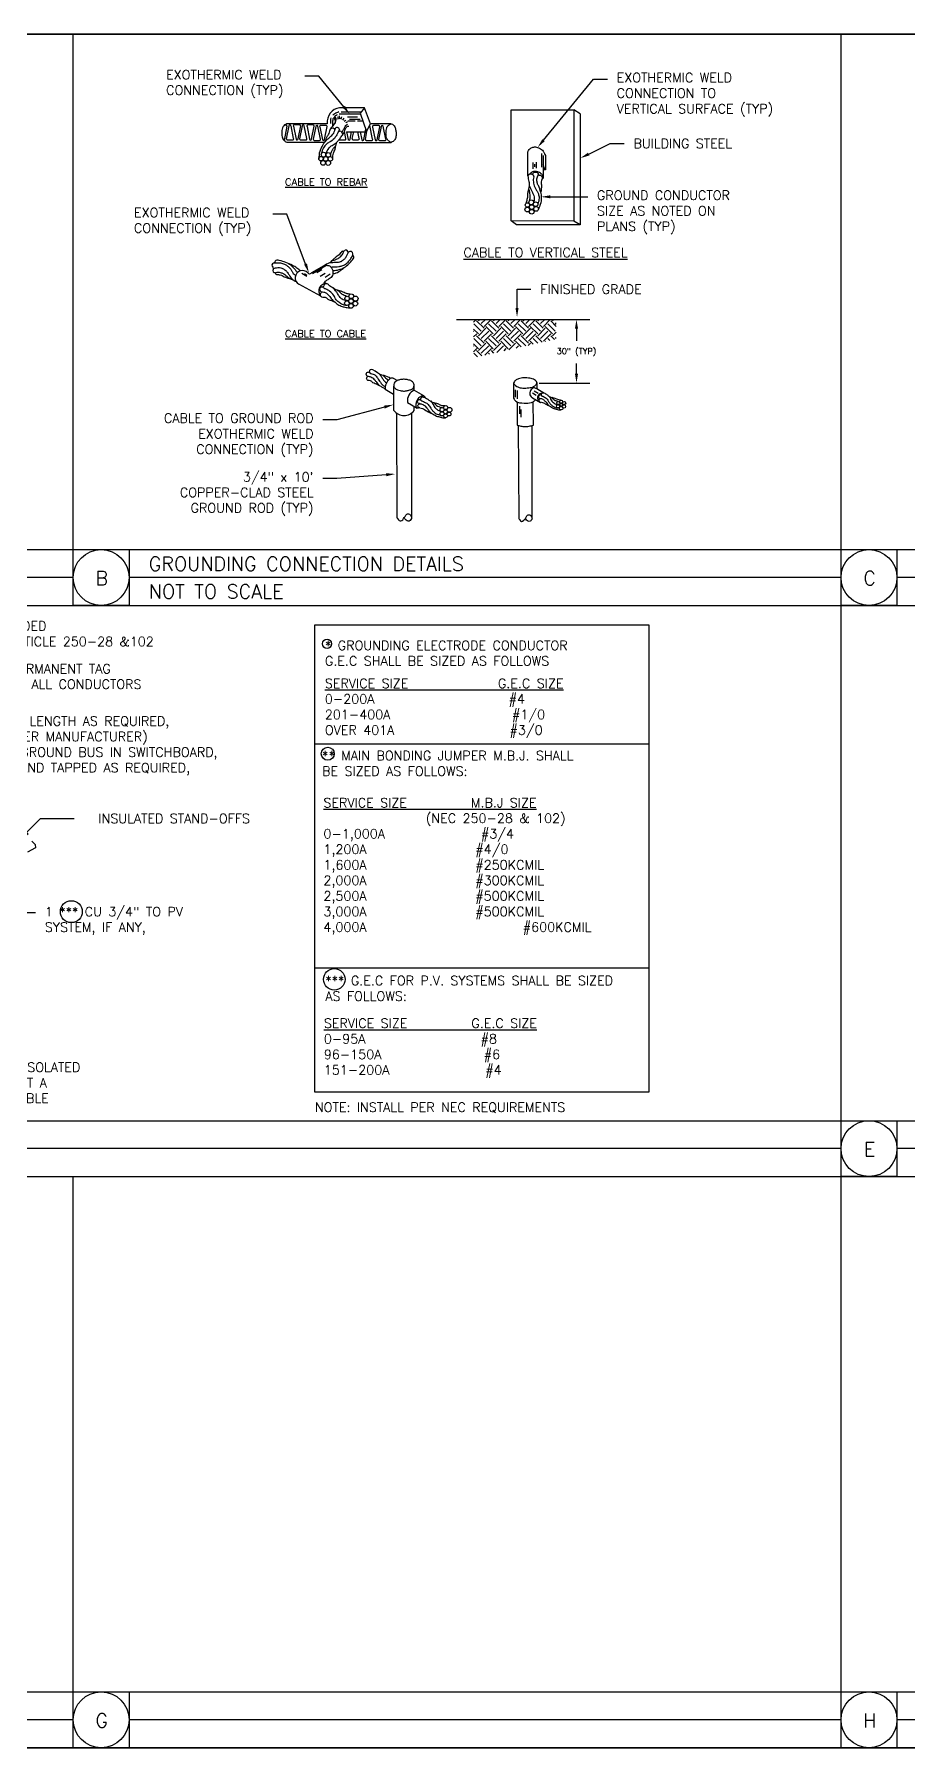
# Model space of a CAD drawing. Header units: inches. Extents: x -6 to 441, y 0 to 338.
# Drawn here: x 241.36 to 253.08, y 69.56 to 92.56 of the extents above; entities that cross this region are included whole.
import ezdxf
from ezdxf import colors
from ezdxf.entities.mleader import LeaderData, LeaderLine
from ezdxf.math import Vec2, Vec3

# ---------------------------------------------------------------- set-up
doc = ezdxf.new("R2010")
doc.units = ezdxf.units.IN
doc.header["$MEASUREMENT"] = 0
doc.layers.get('Defpoints').update_dxf_attribs({"color": 6})
doc.styles.add('Roman', font='romans.shx', dxfattribs={"height": 0.125})
doc.styles.add('Roman-A', font='romans.shx', dxfattribs={"height": 0.125})
doc.styles.get("Standard").update_dxf_attribs({"font": 'romans.shx'})
doc.dimstyles.new('HES Arch', dxfattribs={"dimtxt": 0.18, "dimasz": 0.18, "dimexe": 0.18, "dimexo": 0.0625, "dimgap": 0.09, "dimtad": 0, "dimtih": 1, "dimtoh": 1, "dimdec": 0, "dimzin": 0, "dimdsep": 46, "dimlunit": 4, "dimtxsty": 'Standard', "dimcen": 0.09, "dimadec": 0, "dimazin": 0, "dimtfac": 1, "dimtdec": 0, "dimtofl": 0, "dimtmove": 0, "dimatfit": 3, "dimfxl": 1, "dimtolj": 1, "dimtzin": 0, "dimarcsym": 0})

# ---------------------------------------------------------------- blocks, each defined once
blk = doc.blocks.new('*U34')
blk.add_lwpolyline([(0, 0.75), (0.75, 0.75), (0.75, 0), (0, 0)], close=True)
blk.add_circle((0.375, 0.375), 0.375)
at = {"insert": (0.383, 0.366), "char_height": 0.188, "width": 0.46087, "attachment_point": 5, "style": 'Roman-A'}
blk.add_mtext('G', dxfattribs=at)
blk = doc.blocks.new('*U35')
blk.add_lwpolyline([(0, 0.75), (0.75, 0.75), (0.75, 0), (0, 0)], close=True)
blk.add_circle((0.375, 0.375), 0.375)
at = {"insert": (0.383, 0.366), "char_height": 0.188, "width": 0.46087, "attachment_point": 5, "style": 'Roman-A'}
blk.add_mtext('H', dxfattribs=at)
blk = doc.blocks.new('*U32')
blk.add_lwpolyline([(0, 0.75), (0.75, 0.75), (0.75, 0), (0, 0)], close=True)
blk.add_circle((0.375, 0.375), 0.375)
at = {"insert": (0.383, 0.366), "char_height": 0.188, "width": 0.46087, "attachment_point": 5, "style": 'Roman-A'}
blk.add_mtext('E', dxfattribs=at)
blk = doc.blocks.new('*U29')
blk.add_lwpolyline([(0, 0.75), (0.75, 0.75), (0.75, 0), (0, 0)], close=True)
blk.add_circle((0.375, 0.375), 0.375)
at = {"insert": (0.383, 0.366), "char_height": 0.188, "width": 0.46087, "attachment_point": 5, "style": 'Roman-A'}
blk.add_mtext('B', dxfattribs=at)
blk = doc.blocks.new('*U30')
blk.add_lwpolyline([(0, 0.75), (0.75, 0.75), (0.75, 0), (0, 0)], close=True)
blk.add_circle((0.375, 0.375), 0.375)
at = {"insert": (0.383, 0.366), "char_height": 0.188, "width": 0.46087, "attachment_point": 5, "style": 'Roman-A'}
blk.add_mtext('C', dxfattribs=at)
blk = doc.blocks.new('*D42')
at = {"color": 0, "lineweight": -2, "transparency": 16777216}
for p, q in [((6.651, 3.838), (6.934, 3.838)), ((6.754, 3.713), (6.754, 3.551)), ((6.754, 3.11), (6.754, 3.249)), ((6.514, 2.985), (6.934, 2.985))]:
    blk.add_line(p, q, dxfattribs=at)
at = {"color": 0, "transparency": 16777216}
for points in [[(6.733, 3.713), (6.775, 3.713), (6.754, 3.838)], [(6.733, 3.11), (6.775, 3.11), (6.754, 2.985)]]:
    blk.add_solid(points, dxfattribs=at)
at = {"layer": 'Defpoints', "color": 0, "transparency": 16777216}
for p in [(6.589, 3.838), (6.451, 2.985), (6.754, 2.985)]:
    blk.add_point(p, dxfattribs=at)
at = {"color": 0, "transparency": 16777216, "insert": (6.754, 3.4), "char_height": 0.18, "attachment_point": 5}
blk.add_mtext('\\A1;{\\Fromans|c0;\\H0.44444x;30" (TYP)}', dxfattribs=at)
blk = doc.blocks.new('*U41')
h = blk.add_hatch()
h.set_pattern_fill('EARTH', color=256, scale=0.562477, angle=45)
h.set_pattern_definition([(45, (5.37403, 3.32472), (0, 0.198866), [0.14062, -0.14062]), (45, (5.33674, 3.362), (0, 0.198866), [0.14062, -0.14062]), (45, (5.29946, 3.39929), (0, 0.198866), [0.14062, -0.14062]), (135, (5.29946, 3.42415), (-0.198866, 1e-17), [0.14062, -0.14062]), (135, (5.33674, 3.46144), (-0.198866, 1e-17), [0.14062, -0.14062]), (135, (5.37403, 3.49872), (-0.198866, 1e-17), [0.14062, -0.14062])])
h.paths.add_polyline_path([(6.482, 3.838), (5.374, 3.838), (5.374, 3.325), (6.482, 3.576)])
for p, q in [((3.911, 6.681), (3.575, 6.681)), ((3.911, 6.681), (3.849, 6.606)), ((3.991, 6.463), (3.911, 6.681)), ((2.841, 6.449), (2.856, 6.449)), ((3.41, 6.466), (2.866, 6.466)), ((3.041, 6.452), (2.968, 6.452)), ((3.224, 6.449), (3.15, 6.449)), ((3.395, 6.443), (3.321, 6.443)), ((3.568, 6.597), (3.852, 6.597)), ((3.594, 6.626), (3.864, 6.625)), ((3.682, 6.558), (3.814, 6.558)), ((3.686, 6.504), (3.783, 6.504)), ((3.707, 6.527), (3.849, 6.527)), ((3.814, 6.504), (3.886, 6.504)), ((3.849, 6.606), (3.938, 6.362)), ((3.938, 6.362), (3.991, 6.463)), ((4.018, 6.26), (3.98, 6.442)), ((4.267, 6.463), (3.991, 6.463)), ((4.103, 6.441), (4.029, 6.441)), ((5.878, 5.162), (5.878, 6.653)), ((5.878, 6.653), (6.718, 6.653)), ((6.718, 6.653), (6.718, 5.158)), ((6.805, 6.597), (6.718, 6.653)), ((6.805, 6.597), (6.805, 5.109)), ((2.869, 6.434), (2.831, 6.24)), ((2.896, 6.437), (2.86, 6.263)), ((2.865, 6.219), (3.375, 6.218)), ((2.872, 6.248), (2.945, 6.248)), ((2.958, 6.267), (2.923, 6.439)), ((2.955, 6.432), (2.99, 6.261)), ((3.017, 6.262), (3.053, 6.436)), ((3.072, 6.437), (3.037, 6.263)), ((3.048, 6.248), (3.122, 6.248)), ((3.135, 6.267), (3.099, 6.439)), ((3.138, 6.429), (3.173, 6.258)), ((3.2, 6.259), (3.235, 6.433)), ((3.256, 6.431), (3.22, 6.257)), ((3.232, 6.242), (3.306, 6.242)), ((3.318, 6.261), (3.283, 6.433)), ((3.309, 6.423), (3.344, 6.252)), ((3.371, 6.253), (3.407, 6.428)), ((3.567, 6.25), (3.646, 6.25)), ((3.569, 6.216), (4.269, 6.216)), ((3.659, 6.269), (3.639, 6.363)), ((3.667, 6.357), (3.688, 6.256)), ((3.667, 6.357), (3.929, 6.357)), ((3.715, 6.258), (3.735, 6.357)), ((3.76, 6.357), (3.741, 6.266)), ((3.753, 6.251), (3.826, 6.251)), ((3.839, 6.27), (3.821, 6.357)), ((3.85, 6.357), (3.872, 6.252)), ((3.899, 6.253), (3.927, 6.391)), ((3.938, 6.362), (3.92, 6.256)), ((3.931, 6.241), (4.005, 6.241)), ((4.017, 6.422), (4.052, 6.25)), ((4.079, 6.252), (4.114, 6.426)), ((4.134, 6.43), (4.099, 6.256)), ((4.11, 6.241), (4.184, 6.241)), ((4.197, 6.26), (4.161, 6.432)), ((6.102, 5.768), (6.102, 6.091)), ((6.284, 6.066), (6.284, 5.882)), ((6.308, 6.039), (6.308, 5.76)), ((6.337, 6.041), (6.337, 5.845)), ((6.168, 5.944), (6.168, 5.86)), ((6.192, 5.925), (6.192, 5.888)), ((6.217, 5.868), (6.217, 5.949)), ((6.337, 5.845), (6.308, 5.845)), ((6.718, 5.158), (5.878, 5.162)), ((5.947, 5.109), (5.878, 5.162)), ((6.805, 5.109), (5.947, 5.109)), ((6.805, 5.109), (6.718, 5.159)), ((3.069, 4.459), (3.134, 4.418)), ((3.103, 4.455), (3.135, 4.432)), ((3.201, 4.467), (3.369, 4.565)), ((3.212, 4.456), (3.342, 4.531)), ((3.269, 4.469), (3.336, 4.509)), ((3.316, 4.422), (3.383, 4.461)), ((3.342, 4.531), (3.405, 4.566)), ((3.38, 4.408), (3.45, 4.45)), ((3.321, 4.153), (3.026, 4.312)), ((6.475, 3.782), (6.459, 3.765)), ((4.296, 3.052), (4.352, 3.02)), ((6.22, 2.991), (6.22, 2.91)), ((4.185, 2.905), (4.3, 2.838)), ((4.302, 2.616), (4.302, 2.944)), ((4.577, 2.889), (4.574, 2.969)), ((4.577, 2.889), (4.702, 2.817)), ((5.909, 2.985), (5.909, 2.781)), ((5.932, 2.893), (5.932, 2.794)), ((5.958, 2.887), (5.958, 2.773)), ((6.165, 2.852), (6.214, 2.824)), ((6.165, 2.787), (6.273, 2.725)), ((6.187, 2.88), (6.238, 2.85)), ((6.22, 2.91), (6.317, 2.853)), ((6.251, 2.985), (6.651, 2.985)), ((4.339, 2.582), (4.343, 1.183)), ((4.487, 2.725), (4.617, 2.65)), ((4.539, 2.58), (4.541, 1.189)), ((4.577, 2.615), (4.575, 2.674)), ((5.957, 2.733), (5.959, 2.421)), ((5.988, 2.677), (5.987, 2.57)), ((6.008, 2.631), (6.008, 2.529)), ((6.176, 2.42), (6.174, 2.734)), ((5.972, 2.416), (5.978, 1.182)), ((6.154, 2.414), (6.155, 1.188))]:
    blk.add_line(p, q)
at = {"linetype": 'Continuous', "lineweight": -3}
blk.add_line((5.144, 3.838), (6.652, 3.838), dxfattribs=at)
for centre, radius in [((3.326, 5.997), 0.031), ((3.36, 6.051), 0.0317), ((3.388, 5.993), 0.0315), ((3.423, 6.047), 0.0307), ((3.451, 5.995), 0.0295), ((3.354, 5.94), 0.0311), ((3.422, 5.939), 0.0317), ((6.093, 5.313), 0.031), ((6.096, 5.375), 0.0295), ((6.146, 5.411), 0.0317), ((6.153, 5.348), 0.0315), ((6.153, 5.285), 0.0311), ((6.205, 5.386), 0.0307), ((6.212, 5.323), 0.0317), ((3.676, 4.12), 0.0295), ((3.731, 4.15), 0.0317), ((3.788, 4.118), 0.0341), ((3.674, 4.058), 0.031), ((3.728, 4.02), 0.0311), ((3.729, 4.086), 0.0315), ((3.786, 4.051), 0.0317), ((4.949, 2.572), 0.0274), ((4.95, 2.628), 0.0271), ((4.996, 2.599), 0.0268), ((4.999, 2.656), 0.0274), ((4.997, 2.545), 0.0262), ((5.05, 2.626), 0.032), ((5.044, 2.569), 0.0253), ((6.507, 2.674), 0.0231), ((6.509, 2.718), 0.021), ((6.548, 2.648), 0.0229), ((6.548, 2.735), 0.0215), ((6.548, 2.693), 0.0206), ((6.586, 2.67), 0.0227), ((6.588, 2.717), 0.0224)]:
    blk.add_circle(centre, radius)
for centre, radius, start, end in [((3.605, 6.487), 0.196, 98.8058, 186.1747), ((2.856, 6.436), 0.0129, 350, 90), ((2.909, 6.436), 0.0138, 11.6517, 174.8203), ((2.968, 6.438), 0.014, 90, 203.2568), ((3.037, 6.437), 0.0154, 358.241, 74.7562), ((3.086, 6.436), 0.0138, 11.6517, 174.8203), ((3.15, 6.435), 0.014, 90, 203.2568), ((3.22, 6.434), 0.0154, 358.241, 74.7562), ((3.269, 6.43), 0.0138, 11.6517, 174.8203), ((3.321, 6.429), 0.014, 90, 203.2568), ((3.391, 6.428), 0.0154, 358.241, 74.7562), ((4.029, 6.427), 0.014, 90, 203.2568), ((4.099, 6.427), 0.0154, 358.241, 74.7562), ((4.148, 6.429), 0.0138, 11.6517, 174.8203), ((2.876, 6.263), 0.0154, 178.241, 254.7562), ((2.945, 6.262), 0.014, 270, 23.2568), ((3.004, 6.263), 0.0138, 191.6517, 354.8203), ((3.052, 6.263), 0.0154, 178.241, 254.7562), ((3.122, 6.262), 0.014, 270, 23.2568), ((3.186, 6.26), 0.0138, 191.6517, 354.8203), ((3.236, 6.257), 0.0154, 178.241, 254.7562), ((3.306, 6.256), 0.014, 270, 23.2568), ((3.358, 6.255), 0.0138, 191.6517, 354.8203), ((3.646, 6.264), 0.014, 270, 23.2568), ((3.701, 6.259), 0.0138, 191.6517, 354.8203), ((3.757, 6.266), 0.0154, 178.241, 254.7562), ((3.826, 6.265), 0.014, 270, 23.2568), ((3.886, 6.254), 0.0138, 191.6517, 354.8203), ((3.936, 6.255), 0.0154, 178.241, 254.7562), ((4.005, 6.254), 0.014, 270, 23.2568), ((4.065, 6.253), 0.0138, 191.6517, 354.8203), ((4.114, 6.255), 0.0154, 178.241, 254.7562), ((4.184, 6.254), 0.014, 270, 23.2568), ((3.077, 4.397), 0.0992, 42.9484, 239.0042), ((3.394, 4.22), 0.0992, 81.8341, 222.238), ((4.631, 2.753), 0.146, 111.502, 190.802), ((4.44, 2.726), 0.176, 218.6824, 321.1366)]:
    blk.add_arc(centre, radius, start, end)
for points in [[(2.866, 6.466), (2.816, 6.428), (2.8, 6.358), (2.803, 6.289), (2.83, 6.241), (2.865, 6.219)], [(3.455, 6.398), (3.489, 6.44), (3.508, 6.466), (3.523, 6.499), (3.524, 6.546), (3.514, 6.566), (3.532, 6.582), (3.545, 6.588)], [(3.459, 6.467), (3.456, 6.511), (3.463, 6.547)], [(3.486, 6.582), (3.512, 6.605), (3.564, 6.628)], [(3.486, 6.435), (3.486, 6.494), (3.487, 6.52), (3.5, 6.548), (3.517, 6.572), (3.516, 6.574)], [(3.502, 6.543), (3.51, 6.518), (3.511, 6.471), (3.508, 6.473)], [(3.547, 6.564), (3.551, 6.54), (3.549, 6.523)], [(3.568, 6.573), (3.572, 6.55), (3.57, 6.528)], [(3.599, 6.557), (3.589, 6.526)], [(3.608, 6.353), (3.627, 6.387), (3.643, 6.412), (3.657, 6.444), (3.683, 6.459)], [(3.63, 6.541), (3.615, 6.514)], [(3.66, 6.515), (3.638, 6.496)], [(3.682, 6.486), (3.668, 6.484), (3.657, 6.476)], [(4.269, 6.216), (4.311, 6.245), (4.331, 6.294), (4.333, 6.352), (4.324, 6.4), (4.298, 6.448), (4.268, 6.463), (4.23, 6.444), (4.207, 6.409), (4.2, 6.373), (4.198, 6.317), (4.206, 6.276), (4.23, 6.237), (4.269, 6.216)], [(3.375, 6.218), (3.351, 6.183), (3.329, 6.142), (3.309, 6.094), (3.295, 5.997)], [(3.572, 6.387), (3.543, 6.328), (3.517, 6.284), (3.458, 6.229), (3.414, 6.204), (3.379, 6.171), (3.342, 6.107), (3.332, 6.065)], [(3.375, 6.218), (3.419, 6.263), (3.459, 6.297), (3.504, 6.356), (3.512, 6.395)], [(3.377, 6.22), (3.393, 6.261), (3.407, 6.293), (3.433, 6.334), (3.446, 6.37), (3.453, 6.396), (3.47, 6.408), (3.502, 6.404), (3.509, 6.385)], [(3.392, 6.055), (3.434, 6.141), (3.475, 6.175), (3.529, 6.21), (3.558, 6.239), (3.589, 6.28), (3.621, 6.326), (3.639, 6.363)], [(3.453, 6.047), (3.483, 6.123), (3.508, 6.153), (3.53, 6.183), (3.535, 6.215)], [(3.572, 6.387), (3.564, 6.406), (3.548, 6.415), (3.533, 6.414), (3.517, 6.403), (3.512, 6.395)], [(3.62, 6.323), (3.607, 6.354), (3.582, 6.367), (3.557, 6.354)], [(3.639, 6.363), (3.656, 6.398), (3.677, 6.428), (3.699, 6.434)], [(3.481, 5.995), (3.493, 6.071), (3.514, 6.124), (3.524, 6.171)], [(6.102, 6.091), (6.121, 6.119), (6.157, 6.146), (6.203, 6.154), (6.257, 6.137), (6.306, 6.098), (6.325, 6.066), (6.337, 6.041)], [(6.102, 5.768), (6.107, 5.725), (6.116, 5.69), (6.118, 5.631), (6.111, 5.59), (6.101, 5.555), (6.098, 5.502), (6.089, 5.447), (6.074, 5.395)], [(6.308, 5.76), (6.28, 5.795), (6.233, 5.822), (6.175, 5.823), (6.135, 5.801), (6.102, 5.768)], [(6.102, 5.768), (6.127, 5.794), (6.161, 5.788), (6.179, 5.767), (6.176, 5.735), (6.174, 5.704), (6.179, 5.667), (6.188, 5.632), (6.203, 5.597), (6.225, 5.561), (6.242, 5.524), (6.252, 5.469), (6.235, 5.386)], [(6.167, 5.784), (6.184, 5.814), (6.208, 5.818), (6.233, 5.805), (6.243, 5.78), (6.27, 5.776), (6.293, 5.75), (6.291, 5.719), (6.279, 5.688), (6.283, 5.647), (6.282, 5.598), (6.274, 5.546), (6.253, 5.615), (6.232, 5.656), (6.223, 5.698), (6.229, 5.753), (6.243, 5.78)], [(6.308, 5.76), (6.305, 5.736), (6.29, 5.717)], [(6.337, 5.845), (6.321, 5.88), (6.308, 5.914)], [(6.112, 5.593), (6.122, 5.552), (6.127, 5.511), (6.128, 5.473), (6.118, 5.426)], [(6.119, 5.638), (6.136, 5.598), (6.153, 5.561), (6.173, 5.521), (6.185, 5.484), (6.185, 5.434), (6.178, 5.408)], [(6.273, 5.546), (6.281, 5.478), (6.267, 5.383), (6.243, 5.319)], [(3.05, 4.492), (3.002, 4.529), (2.941, 4.564), (2.853, 4.603), (2.765, 4.631), (2.712, 4.623), (2.7, 4.6), (2.674, 4.586), (2.668, 4.555), (2.685, 4.525), (2.68, 4.496), (2.694, 4.47), (2.713, 4.465), (2.718, 4.447), (2.741, 4.441), (2.764, 4.439), (2.794, 4.433), (2.817, 4.42), (2.85, 4.405), (2.89, 4.392), (2.917, 4.386), (2.937, 4.376), (2.991, 4.348)], [(2.697, 4.598), (2.739, 4.6), (2.781, 4.598), (2.834, 4.582), (2.869, 4.562), (2.9, 4.535), (2.925, 4.506), (2.944, 4.472), (2.966, 4.445), (2.984, 4.429)], [(3.484, 4.451), (3.529, 4.463), (3.597, 4.504), (3.652, 4.545), (3.714, 4.598), (3.758, 4.654), (3.767, 4.678), (3.752, 4.708), (3.753, 4.721), (3.736, 4.749), (3.714, 4.751), (3.693, 4.742), (3.676, 4.763), (3.661, 4.772), (3.639, 4.762), (3.628, 4.751), (3.611, 4.754), (3.6, 4.747), (3.589, 4.731), (3.569, 4.707), (3.541, 4.688), (3.518, 4.67), (3.486, 4.64), (3.468, 4.624), (3.447, 4.603), (3.429, 4.593), (3.369, 4.565)], [(3.447, 4.604), (3.471, 4.605), (3.501, 4.606), (3.544, 4.608), (3.577, 4.612), (3.611, 4.628), (3.644, 4.654), (3.669, 4.687), (3.685, 4.724), (3.692, 4.742)], [(3.46, 4.54), (3.494, 4.547), (3.521, 4.547), (3.563, 4.549), (3.606, 4.557), (3.654, 4.579), (3.678, 4.598), (3.698, 4.621), (3.721, 4.65), (3.743, 4.688), (3.752, 4.708)], [(3.473, 4.628), (3.501, 4.636), (3.526, 4.645), (3.555, 4.658), (3.576, 4.671), (3.592, 4.686), (3.609, 4.707), (3.624, 4.731), (3.629, 4.751)], [(2.685, 4.525), (2.716, 4.532), (2.745, 4.535), (2.788, 4.532), (2.832, 4.511), (2.869, 4.48), (2.886, 4.455), (2.907, 4.421), (2.925, 4.395), (2.945, 4.371)], [(2.713, 4.466), (2.738, 4.473), (2.763, 4.472), (2.791, 4.466), (2.826, 4.451), (2.855, 4.431), (2.881, 4.408), (2.907, 4.389)], [(2.891, 4.588), (2.929, 4.56), (2.954, 4.534), (2.977, 4.508), (3.001, 4.479), (3.01, 4.469), (3.012, 4.466)], [(3.15, 4.464), (3.169, 4.452), (3.201, 4.467)], [(3.369, 4.565), (3.429, 4.561), (3.461, 4.539), (3.479, 4.507), (3.486, 4.464), (3.479, 4.43), (3.461, 4.402), (3.436, 4.385), (3.394, 4.357), (3.367, 4.333), (3.361, 4.313)], [(3.481, 4.498), (3.508, 4.497), (3.545, 4.502), (3.595, 4.516), (3.64, 4.536)], [(3.714, 4.177), (3.666, 4.188), (3.607, 4.212), (3.562, 4.227), (3.531, 4.235), (3.496, 4.258), (3.44, 4.292), (3.408, 4.318), (3.369, 4.306), (3.357, 4.279), (3.321, 4.27), (3.306, 4.235), (3.324, 4.212), (3.33, 4.207), (3.318, 4.188), (3.321, 4.153), (3.348, 4.136), (3.374, 4.137), (3.39, 4.133), (3.419, 4.112), (3.456, 4.096), (3.493, 4.08), (3.509, 4.074), (3.536, 4.05), (3.597, 4.018), (3.646, 4.003), (3.71, 3.994)], [(3.33, 4.208), (3.362, 4.206), (3.398, 4.192), (3.425, 4.167), (3.444, 4.147), (3.464, 4.118), (3.509, 4.074)], [(3.671, 4.027), (3.627, 4.034), (3.576, 4.06), (3.529, 4.104), (3.497, 4.161), (3.44, 4.219), (3.394, 4.245), (3.358, 4.265), (3.353, 4.277), (3.356, 4.278)], [(3.395, 4.319), (3.379, 4.334), (3.383, 4.349)], [(3.67, 4.091), (3.639, 4.097), (3.61, 4.111), (3.583, 4.134), (3.562, 4.161), (3.547, 4.189), (3.52, 4.224), (3.482, 4.267)], [(3.668, 4.149), (3.638, 4.162), (3.611, 4.175), (3.583, 4.2), (3.541, 4.232)], [(4.185, 2.905), (4.152, 2.925), (4.11, 2.951), (4.083, 2.962), (4.054, 2.975), (4.022, 2.99), (3.989, 3.017), (3.956, 3.02), (3.938, 3.045), (3.946, 3.067), (3.948, 3.077), (3.935, 3.091), (3.935, 3.12), (3.951, 3.13), (3.974, 3.136)], [(3.948, 3.077), (3.993, 3.068), (4.024, 3.05), (4.047, 3.027), (4.069, 2.997), (4.088, 2.968), (4.11, 2.951)], [(4.259, 3.048), (4.175, 3.085), (4.143, 3.091), (4.02, 3.161), (3.986, 3.164), (3.974, 3.136), (3.996, 3.112), (4.049, 3.095), (4.083, 3.054), (4.122, 2.996), (4.149, 2.961), (4.188, 2.939)], [(4.115, 3.1), (4.127, 3.084), (4.153, 3.04), (4.181, 3.006), (4.203, 2.99)], [(4.156, 3.089), (4.23, 3.023)], [(4.296, 3.052), (4.268, 3.05), (4.219, 3.009), (4.187, 2.936), (4.185, 2.905)], [(4.302, 2.944), (4.307, 2.983), (4.33, 3.008), (4.368, 3.026), (4.419, 3.035), (4.468, 3.033), (4.516, 3.022), (4.563, 2.993), (4.566, 2.923), (4.543, 2.904), (4.506, 2.889), (4.461, 2.879), (4.403, 2.881), (4.336, 2.904), (4.307, 2.929), (4.302, 2.944)], [(5.909, 2.985), (5.936, 3.021), (5.977, 3.043), (6.05, 3.056), (6.127, 3.049), (6.192, 3.028), (6.22, 2.994), (6.208, 2.959), (6.177, 2.937), (6.114, 2.922), (6.033, 2.918), (5.968, 2.933), (5.937, 2.951), (5.909, 2.985)], [(4.188, 2.939), (4.185, 2.905)], [(4.653, 2.653), (4.62, 2.648), (4.604, 2.668), (4.602, 2.694), (4.605, 2.719), (4.613, 2.743), (4.624, 2.766), (4.644, 2.79), (4.663, 2.806), (4.685, 2.818), (4.7, 2.817), (4.721, 2.802), (4.727, 2.786)], [(4.653, 2.653), (4.634, 2.662), (4.627, 2.675), (4.629, 2.692), (4.639, 2.703), (4.655, 2.707), (4.628, 2.716), (4.622, 2.728), (4.621, 2.741), (4.627, 2.753), (4.639, 2.763), (4.654, 2.763), (4.665, 2.755), (4.665, 2.774), (4.668, 2.784), (4.674, 2.793), (4.694, 2.799), (4.711, 2.794)], [(4.711, 2.794), (4.773, 2.757), (4.806, 2.734), (4.877, 2.716), (4.923, 2.692), (4.963, 2.682), (4.99, 2.682)], [(5.909, 2.781), (5.941, 2.743), (6.05, 2.716), (6.148, 2.724), (6.174, 2.734), (6.21, 2.761)], [(6.22, 2.91), (6.182, 2.92), (6.138, 2.887), (6.128, 2.846), (6.136, 2.812), (6.156, 2.793), (6.165, 2.787)], [(6.273, 2.725), (6.24, 2.764), (6.235, 2.789), (6.239, 2.814), (6.25, 2.833), (6.268, 2.846), (6.317, 2.853)], [(6.317, 2.853), (6.284, 2.842), (6.278, 2.827), (6.257, 2.822), (6.243, 2.805), (6.248, 2.787), (6.258, 2.778), (6.251, 2.764), (6.253, 2.745), (6.267, 2.73)], [(6.258, 2.778), (6.284, 2.777), (6.316, 2.758), (6.345, 2.729), (6.365, 2.702), (6.381, 2.684)], [(6.278, 2.827), (6.289, 2.811), (6.302, 2.807), (6.324, 2.797), (6.345, 2.784), (6.36, 2.767), (6.375, 2.747), (6.394, 2.716), (6.421, 2.687), (6.454, 2.666), (6.481, 2.653), (6.507, 2.65)], [(6.317, 2.853), (6.36, 2.828), (6.392, 2.802), (6.432, 2.791), (6.471, 2.777), (6.526, 2.76), (6.548, 2.757)], [(6.392, 2.802), (6.407, 2.771), (6.424, 2.742), (6.444, 2.723), (6.467, 2.707), (6.486, 2.699), (6.508, 2.697)], [(6.419, 2.794), (6.439, 2.772), (6.468, 2.753), (6.509, 2.739)], [(4.653, 2.653), (4.688, 2.644), (4.744, 2.61), (4.82, 2.573), (4.844, 2.558), (4.877, 2.542), (4.927, 2.527), (4.962, 2.519), (4.997, 2.519)], [(4.655, 2.707), (4.703, 2.692), (4.738, 2.659), (4.762, 2.63), (4.788, 2.599), (4.823, 2.572)], [(4.665, 2.755), (4.714, 2.729), (4.753, 2.707), (4.774, 2.685), (4.79, 2.661), (4.806, 2.637), (4.829, 2.607), (4.87, 2.574), (4.903, 2.561), (4.949, 2.545)], [(4.842, 2.725), (4.889, 2.676), (4.923, 2.663), (4.95, 2.655)], [(6.273, 2.725), (6.297, 2.726), (6.324, 2.713), (6.343, 2.701), (6.368, 2.69), (6.388, 2.681), (6.405, 2.67), (6.433, 2.651), (6.498, 2.63), (6.523, 2.626), (6.548, 2.624)], [(5.959, 2.421), (6.005, 2.407), (6.06, 2.402), (6.117, 2.406), (6.176, 2.42)], [(4.343, 1.183), (4.356, 1.161), (4.376, 1.14), (4.396, 1.135), (4.424, 1.151), (4.443, 1.18), (4.466, 1.212), (4.487, 1.231), (4.512, 1.224), (4.536, 1.2), (4.539, 1.166), (4.521, 1.141), (4.497, 1.13), (4.47, 1.143), (4.452, 1.164), (4.443, 1.18)], [(5.978, 1.182), (5.982, 1.165), (5.993, 1.147), (6.017, 1.127), (6.046, 1.144), (6.07, 1.169), (6.088, 1.204), (6.107, 1.216), (6.126, 1.215), (6.152, 1.193), (6.158, 1.17), (6.141, 1.137), (6.119, 1.128), (6.095, 1.135), (6.075, 1.156), (6.07, 1.169)]]:
    blk.add_spline(points, degree=3)
blk.add_open_spline([(4.801, 2.746), (4.81, 2.731), (4.827, 2.703), (4.858, 2.645), (4.898, 2.62), (4.912, 2.612), (4.937, 2.6), (4.946, 2.601), (4.95, 2.601)], degree=3, knots=[0, 0, 0, 0, 0.0435511, 0.0783149, 0.1068017, 0.135968, 0.1569842, 0.1797876, 0.1797876, 0.1797876, 0.1797876])
at = {"char_height": 0.09698, "attachment_point": 1}
for s, insert in [('{\\Fromans|c0;\\LCABLE TO REBAR}', (2.843, 5.732)), ('{\\Fromans|c0;\\LCABLE TO CABLE}', (2.843, 3.696))]:
    blk.add_mtext_dynamic_manual_height_columns(s, width=2.02188, gutter_width=0.97, heights=[0], dxfattribs=dict(at, insert=insert))
at = {"style": 'Roman-A'}
for s, insert, char_height, width, attachment_point in [('{\\LCABLE TO VERTICAL STEEL}', (5.237, 4.675), 0.125, 2.7584, 7), ('GROUNDING CONNECTION DETAILS', (1.015, 0.654), 0.1875, 8.11395, 1), ('NOT TO SCALE', (1.015, 0.279), 0.1875, 8.11395, 1)]:
    blk.add_mtext(s, dxfattribs=dict(at, insert=insert, char_height=char_height, width=width, attachment_point=attachment_point))
dim = blk.add_linear_dim(base=(6.754, 2.985), p1=(6.589, 3.838), p2=(6.451, 2.985), angle=90, text='{\\Fromans|c0;\\H0.44444x;30" (TYP)}', dimstyle='HES Arch', override={"dimasz": 0.125})
dim.commit()
dim.dimension.update_dxf_attribs({"geometry": '*D42', "text_midpoint": (6.754, 3.4), "dimtype": 128})
ml = blk.add_multileader_mtext('Standard')
ml.set_content('{\\Fromans|c0;\\C256;EXOTHERMIC WELD\\PCONNECTION (TYP)}', color=256, style='Roman')
ml.set_leader_properties()
ml.build(insert=Vec2(0, 0))
ml.multileader.update_dxf_attribs({"dogleg_length": 0.186, "arrow_head_size": 0.125})
ctx = ml.context
ctx.base_point, ctx.char_height, ctx.arrow_head_size, ctx.landing_gap_size, ctx.plane_origin = Vec3(1.122, 7.104), 0.125, 0.125, 0.125, Vec3(3.942, 6.592)
notes = []
notes.append((ctx, [(1, (1, 1, 0), (3.296, 7.104), (-1, 0), 0.186, [(0, [(3.71, 6.597)], 0, [])])]))
ctx.mtext.insert, ctx.mtext.flow_direction = Vec3(1.247, 7.187), 5
ml = blk.add_multileader_mtext('Standard')
ml.set_content('{\\Fromans|c0;EXOTHERMIC WELD\\PCONNECTION TO\\PVERTICAL SURFACE (TYP)}', color=256, style='Roman')
ml.set_leader_properties()
ml.build(insert=Vec2(0, 0))
ml.multileader.update_dxf_attribs({"dogleg_length": 0.186, "arrow_head_size": 0.125})
ctx = ml.context
ctx.base_point, ctx.char_height, ctx.arrow_head_size, ctx.landing_gap_size, ctx.plane_origin = Vec3(7.168, 7.064), 0.125, 0.125, 0.125, Vec3(6.303, 6.101)
notes.append((ctx, [(0, (1, 1, 0), (6.982, 7.064), (1, 0), 0.186, [(0, [(6.232, 6.148)], 0, [])])]))
ctx.mtext.insert, ctx.mtext.flow_direction = Vec3(7.293, 7.147), 5
ml = blk.add_multileader_mtext('Standard')
ml.set_content('{\\Fromans|c0;\\C256;BUILDING STEEL}', color=256, style='Roman')
ml.set_leader_properties()
ml.build(insert=Vec2(0, 0))
ml.multileader.update_dxf_attribs({"dogleg_length": 0.186, "arrow_head_size": 0.125})
ctx = ml.context
ctx.base_point, ctx.char_height, ctx.arrow_head_size, ctx.landing_gap_size, ctx.plane_origin = Vec3(7.394, 6.2), 0.125, 0.125, 0.125, Vec3(6.805, 6.004)
notes.append((ctx, [(0, (1, 1, 0), (7.208, 6.2), (1, 0), 0.186, [(0, [(6.805, 6.004)], 0, [])])]))
ctx.mtext.insert, ctx.mtext.flow_direction = Vec3(7.519, 6.263), 5
ml = blk.add_multileader_mtext('Standard')
ml.set_content('{\\Fromans|c0;GROUND CONDUCTOR\\PSIZE AS NOTED ON\\PPLANS (TYP)}', color=256, style='Roman')
ml.set_leader_properties()
ml.build(insert=Vec2(0, 0))
ml.multileader.update_dxf_attribs({"dogleg_length": 0.186, "arrow_head_size": 0.125})
ctx = ml.context
ctx.base_point, ctx.char_height, ctx.arrow_head_size, ctx.landing_gap_size, ctx.plane_origin = Vec3(6.904, 5.485), 0.125, 0.125, 0.125, Vec3(6.278, 5.485)
notes.append((ctx, [(0, (1, 1, 0), (6.718, 5.485), (1, 0), 0.186, [(0, [(6.278, 5.485)], 0, [])])]))
ctx.mtext.insert, ctx.mtext.flow_direction = Vec3(7.029, 5.568), 5
ml = blk.add_multileader_mtext('Standard')
ml.set_content('{\\Fromans|c0;\\C256;EXOTHERMIC WELD\\PCONNECTION (TYP)}', color=256, style='Roman')
ml.set_leader_properties()
ml.build(insert=Vec2(0, 0))
ml.multileader.update_dxf_attribs({"dogleg_length": 0.186, "arrow_head_size": 0.125})
ctx = ml.context
ctx.base_point, ctx.char_height, ctx.arrow_head_size, ctx.landing_gap_size, ctx.plane_origin = Vec3(0.691, 5.252), 0.125, 0.125, 0.125, Vec3(2.78, 4.966)
notes.append((ctx, [(1, (1, 1, 0), (2.866, 5.252), (-1, 0), 0.186, [(0, [(3.162, 4.466)], 0, [])])]))
ctx.mtext.insert, ctx.mtext.flow_direction = Vec3(0.816, 5.336), 5
ml = blk.add_multileader_mtext('Standard')
ml.set_content('{\\Fromans|c0;\\C256;FINISHED GRADE}', color=256, style='Roman')
ml.set_leader_properties()
ml.build(insert=Vec2(0, 0))
ml.multileader.update_dxf_attribs({"dogleg_length": 0.186, "arrow_head_size": 0.125})
ctx = ml.context
ctx.base_point, ctx.char_height, ctx.arrow_head_size, ctx.landing_gap_size, ctx.plane_origin = Vec3(6.143, 4.245), 0.125, 0.125, 0.125, Vec3(5.956, 3.869)
notes.append((ctx, [(0, (1, 1, 0), (5.956, 4.245), (1, 0), 0.186, [(0, [(5.956, 3.869)], 0, [])])]))
ctx.mtext.insert, ctx.mtext.flow_direction = Vec3(6.268, 4.307), 5
ml = blk.add_multileader_mtext('Standard')
ml.set_content('{\\Fromans|c0;CABLE TO GROUND ROD\\P    EXOTHERMIC WELD\\P    CONNECTION (TYP)}', color=256, style='Roman')
ml.set_leader_properties()
ml.build(insert=Vec2(0, 0))
ml.multileader.update_dxf_attribs({"dogleg_length": 0.186, "arrow_head_size": 0.125})
ctx = ml.context
ctx.base_point, ctx.char_height, ctx.arrow_head_size, ctx.landing_gap_size, ctx.plane_origin = Vec3(0.816, 2.493), 0.125, 0.125, 0.125, Vec3(4.297, 2.695)
ctx.text_align_type = 2
notes.append((ctx, [(0, (1, 1, 0), (3.538, 2.493), (-1, 0), 0.186, [(0, [(4.297, 2.695)], 0, [])])]))
ctx.mtext.insert, ctx.mtext.alignment, ctx.mtext.flow_direction = Vec3(3.226, 2.576), 3, 5
ml = blk.add_multileader_mtext('Standard')
ml.set_content('\\A1;{\\Fromans|c0;       3/4" x 10\'\\PCOPPER-CLAD STEEL\\PGROUND ROD (TYP)}', color=256, style='Roman')
ml.set_leader_properties()
ml.build(insert=Vec2(0, 0))
ml.multileader.update_dxf_attribs({"dogleg_length": 0.186, "arrow_head_size": 0.125})
ctx = ml.context
ctx.base_point, ctx.char_height, ctx.arrow_head_size, ctx.landing_gap_size, ctx.plane_origin = Vec3(1.101, 1.705), 0.125, 0.125, 0.125, Vec3(4.324, 1.764)
ctx.text_align_type = 2
notes.append((ctx, [(0, (1, 1, 0), (3.538, 1.705), (-1, 0), 0.186, [(0, [(4.324, 1.764)], 0, [])])]))
ctx.mtext.insert, ctx.mtext.alignment, ctx.mtext.flow_direction = Vec3(3.226, 1.788), 3, 5
for ctx, leaders in notes:
    for number, flags, end, landing, length, lines in leaders:
        leader = LeaderData()
        leader.index, (leader.has_last_leader_line, leader.has_dogleg_vector, leader.attachment_direction) = number, flags
        leader.last_leader_point, leader.dogleg_vector, leader.dogleg_length = Vec3(end), Vec3(landing), length
        for number, points, colour, breaks in lines:
            line = LeaderLine()
            line.index, line.vertices, line.color, line.breaks = number, Vec3.list(points), colors.encode_raw_color(colour), breaks
            leader.lines.append(line)
        ctx.leaders.append(leader)
blk = doc.blocks.new('*U39')
for p, q in [((13.544, 5.809), (18.032, 5.809)), ((9.796, 4.412), (9.689, 4.353)), ((9.751, 4.501), (9.794, 4.459)), ((9.794, 4.459), (9.796, 4.412)), ((13.544, 2.803), (18.032, 2.803))]:
    blk.add_line(p, q)
blk.add_lwpolyline([(13.544, 7.4), (13.544, 1.136), (18.032, 1.136), (18.032, 7.4), (13.544, 7.4)])
for centre, radius in [((13.71, 7.152), 0.0625), ((13.72, 5.676), 0.0875), ((10.279, 3.555), 0.147), ((13.808, 2.647), 0.145)]:
    blk.add_circle(centre, radius)
at = {"char_height": 0.12516, "attachment_point": 1}
for s, width, insert in [('{\\Fromans|c0;* GROUNDING ELECTRODE CONDUCTOR G.E.C SHALL BE SIZED AS FOLLOWS}', 3.79455, (13.683, 7.192)), ('\\A1;{\\Fromans|c0;\\LSERVICE SIZE\\l              \\LG.E.C SIZE\\P\\l0-200A                     #4\\P201-400A                   #1/0\\POVER 401A                  #3/0}', 4.5055, (13.681, 6.682)), ('{\\Fromans|c0;** MAIN BONDING JUMPER M.B.J. SHALL \\PBE SIZED AS FOLLOWS:}', 3.9254, (13.644, 5.713)), ('\\A1;{\\Fromans|c0;\\LSERVICE SIZE\\l          \\LM.B.J SIZE\\P\\l                (NEC 250-28 & 102)\\P0-1,000A               #3/4\\P1,200A                 #4/0\\P1,600A                 #250KCMIL\\P2,000A                 #300KCMIL\\P2,500A                 #500KCMIL\\P3,000A                 #500KCMIL\\P4,000A^I^I^I^I  #600KCMIL }', 4.74797, (13.662, 5.081)), ('{\\Fromans|c0;*** G.E.C FOR P.V. SYSTEMS SHALL BE SIZED AS FOLLOWS:}', 4.21528, (13.687, 2.692)), ('\\A1;{\\Fromans|c0;\\LSERVICE SIZE\\l          \\LG.E.C SIZE\\P\\l0-95A                  #8\\P96-150A                #6\\P151-200A               #4}', 4.49102, (13.668, 2.12))]:
    blk.add_mtext_dynamic_manual_height_columns(s, width=width, gutter_width=1.763, heights=[0], dxfattribs=dict(at, insert=insert))
at = {"char_height": 0.125, "attachment_point": 7, "style": 'Roman-A'}
for s, insert, width in [('\\pxqd;DETAIL SHOWN IS GENERIC AND IS FOR INFORMATIONAL PURPOSES ONLY. ISOLATED\\PBUS IS A REPRESENTATION THAT THE WHOLE SYSTEM NEEDS TO BE TIED AT A\\PCOMMON POINT. OTHER MEANS AND METHODS PER THE NEC ARE ACCEPTABLE', (3.382, 0.988), 8.23833), ('NOTE: INSTALL PER NEC REQUIREMENTS', (13.548, 0.855), 4.62077)]:
    blk.add_mtext(s, dxfattribs=dict(at, insert=insert, width=width))
ml = blk.add_multileader_mtext('Standard')
ml.set_content('{\\Fromans|c0;\\C256;1 ** CU. TO GROUNDED\\PCONDUCTOR PER ARTICLE 250-28 &102}', color=256)
ml.set_leader_properties()
ml.build(insert=Vec2(0, 0))
ml.multileader.update_dxf_attribs({"text_left_attachment_type": 2, "text_right_attachment_type": 2, "dogleg_length": 2.16, "arrow_head_size": 0.225})
ctx = ml.context
ctx.base_point, ctx.char_height, ctx.arrow_head_size, ctx.landing_gap_size, ctx.plane_origin = Vec3(7.82, 7.286), 0.12488, 0.225, 0.112, Vec3(6.875, 6.788)
ctx.left_attachment, ctx.right_attachment = 2, 2
notes = []
notes.append((ctx, [(0, (1, 1, 0), (7.371, 7.286), (1, 0), 0.45, [(0, [(6.875, 6.788)], 0, [])])]))
ctx.mtext.insert, ctx.mtext.flow_direction = Vec3(7.933, 7.453), 5
ml = blk.add_multileader_mtext('Standard')
ml.set_content('{\\Fromans|c0;\\C256;PROVIDE PERMANENT TAG\\PTO IDENTIFY ALL CONDUCTORS}', color=256)
ml.set_leader_properties()
ml.build(insert=Vec2(0, 0))
ml.multileader.update_dxf_attribs({"text_left_attachment_type": 2, "text_right_attachment_type": 2, "dogleg_length": 2.16, "arrow_head_size": 0.225})
ctx = ml.context
ctx.base_point, ctx.char_height, ctx.arrow_head_size, ctx.landing_gap_size, ctx.plane_origin = Vec3(8.561, 6.713), 0.12488, 0.225, 0.112, Vec3(7.128, 6.048)
ctx.left_attachment, ctx.right_attachment = 2, 2
notes.append((ctx, [(0, (1, 1, 0), (8.111, 6.713), (1, 0), 0.45, [(0, [(7.128, 6.048)], 0, [])])]))
ctx.mtext.insert, ctx.mtext.flow_direction = Vec3(8.673, 6.879), 5
ml = blk.add_multileader_mtext('Standard')
ml.set_content('\\A1;{\\Fromans|c0;1/4"x2"x LENGTH AS REQUIRED, \\P(OR AS PER MANUFACTURER)\\PCOPPER GROUND BUS IN SWITCHBOARD,\\PDRILLED AND TAPPED AS REQUIRED,}', color=256, style='Roman')
ml.set_leader_properties()
ml.build(insert=Vec2(0, 0))
ml.multileader.update_dxf_attribs({"dogleg_length": 0.186, "arrow_head_size": 0.125})
ctx = ml.context
ctx.base_point, ctx.char_height, ctx.arrow_head_size, ctx.landing_gap_size, ctx.plane_origin = Vec3(8.715, 6.101), 0.125, 0.125, 0.125, Vec3(8.228, 4.758)
notes.append((ctx, [(0, (1, 1, 0), (8.529, 6.101), (1, 0), 0.186, [(0, [(8.228, 4.758)], 0, [])])]))
ctx.mtext.insert, ctx.mtext.flow_direction = Vec3(8.84, 6.176), 5
ml = blk.add_multileader_mtext('Standard')
ml.set_content('{\\Fromans|c0;\\C256;INSULATED STAND-OFFS}', color=256)
ml.set_leader_properties()
ml.build(insert=Vec2(0, 0))
ml.multileader.update_dxf_attribs({"text_left_attachment_type": 2, "text_right_attachment_type": 2, "dogleg_length": 0.36, "arrow_head_size": 0.225})
ctx = ml.context
ctx.base_point, ctx.char_height, ctx.arrow_head_size, ctx.landing_gap_size, ctx.plane_origin = Vec3(10.316, 4.806), 0.12488, 0.225, 0.112, Vec3(9.524, 4.464)
ctx.left_attachment, ctx.right_attachment, ctx.text_align_type = 2, 2, 2
notes.append((ctx, [(0, (1, 1, 0), (9.866, 4.806), (1, 0), 0.45, [(0, [(9.524, 4.464)], 0, [])])]))
ctx.mtext.insert, ctx.mtext.alignment, ctx.mtext.flow_direction = Vec3(12.676, 4.868), 3, 5
ml = blk.add_multileader_mtext('Standard')
ml.set_content('1 *** CU 3/4" TO PV SYSTEM, IF ANY,', color=256, style='Roman')
ml.set_leader_properties()
ml.build(insert=Vec2(0, 0))
ml.multileader.update_dxf_attribs({"dogleg_length": 0.186, "arrow_head_size": 0.125})
ctx = ml.context
ctx.base_point, ctx.char_height, ctx.arrow_head_size, ctx.landing_gap_size, ctx.plane_origin = Vec3(9.799, 3.543), 0.125, 0.125, 0.125, Vec3(8.878, 3.364)
notes.append((ctx, [(0, (1, 1, 0), (9.613, 3.543), (1, 0), 0.186, [(0, [(8.881, 3.394)], 0, [])])]))
ctx.mtext.insert, ctx.mtext.width, ctx.mtext.flow_direction = Vec3(9.924, 3.618), 2.25751, 5
for ctx, leaders in notes:
    for number, flags, end, landing, length, lines in leaders:
        leader = LeaderData()
        leader.index, (leader.has_last_leader_line, leader.has_dogleg_vector, leader.attachment_direction) = number, flags
        leader.last_leader_point, leader.dogleg_vector, leader.dogleg_length = Vec3(end), Vec3(landing), length
        for number, points, colour, breaks in lines:
            line = LeaderLine()
            line.index, line.vertices, line.color, line.breaks = number, Vec3.list(points), colors.encode_raw_color(colour), breaks
            leader.lines.append(line)
        ctx.leaders.append(leader)

msp = doc.modelspace()

# ---------------------------------------------------------------- linework, layer by layer
for p, q in [((241.881, 84.894), (241.881, 92.561)), ((252.185, 69.561), (252.185, 92.561)), ((231.577, 85.644), (241.881, 85.644)), ((241.881, 85.644), (252.185, 85.644)), ((252.185, 85.644), (262.489, 85.644)), ((241.881, 85.269), (232.327, 85.269)), ((252.185, 85.269), (242.631, 85.269)), ((262.489, 85.269), (252.935, 85.269)), ((231.577, 84.894), (262.489, 84.894)), ((231.577, 77.978), (241.881, 77.978)), ((241.881, 77.978), (252.185, 77.978)), ((252.185, 77.978), (262.489, 77.978)), ((252.185, 77.603), (232.327, 77.603)), ((262.489, 77.603), (252.935, 77.603)), ((231.577, 77.228), (262.489, 77.228)), ((241.881, 69.561), (241.881, 77.228)), ((231.577, 70.311), (241.881, 70.311)), ((241.881, 70.311), (252.185, 70.311)), ((252.185, 70.311), (262.489, 70.311)), ((241.881, 69.936), (232.327, 69.936)), ((252.185, 69.936), (242.631, 69.936)), ((262.489, 69.936), (252.935, 69.936))]:
    msp.add_line(p, q)
for points in [[(231.577, 92.561), (262.489, 92.561), (262.489, 69.561), (231.577, 69.561)], [(231.577, 69.561), (266.577, 69.561), (266.577, 92.561), (231.577, 92.561)]]:
    msp.add_lwpolyline(points, close=True)

# ---------------------------------------------------------------- block references
for name, p in [('*U41', (241.881, 84.894)), ('*U29', (241.881, 84.894)), ('*U30', (252.185, 84.894)), ('*U39', (231.577, 77.228)), ('*U32', (252.185, 77.228)), ('*U34', (241.881, 69.561)), ('*U35', (252.185, 69.561))]:
    msp.add_blockref(name, p)

doc.saveas('drawing.dxf')
